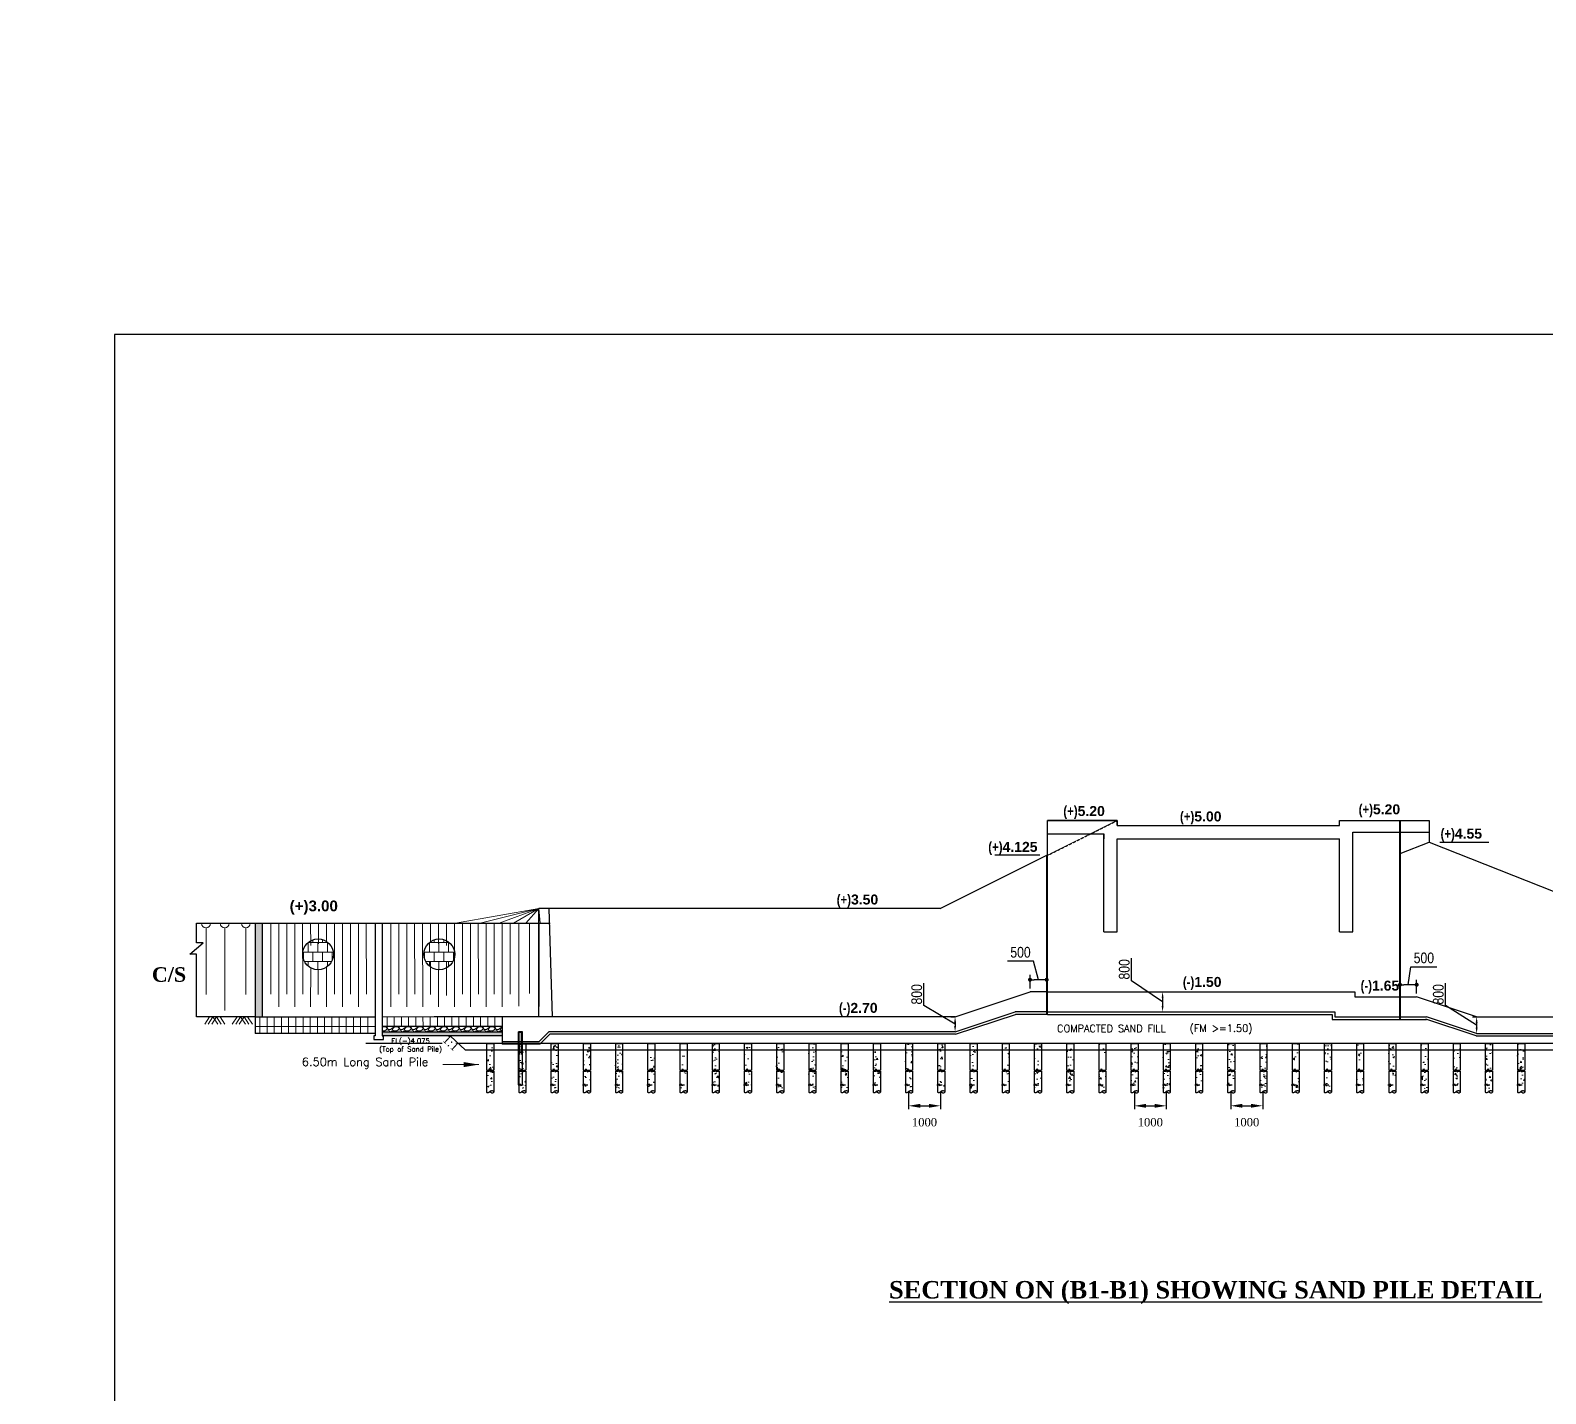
# Model space of a CAD drawing. Extents: x -119161 to 3778985, y -614964 to -30958.
# Drawn here: x 3383434 to 3428916, y -242335 to -201393 of the extents above; entities that cross this region are included whole.
import ezdxf

# ---------------------------------------------------------------- set-up
doc = ezdxf.new("R2010")
doc.units = 0
doc.header["$MEASUREMENT"] = 0
doc.linetypes.add('DASHED', pattern=[0.75, 0.5, -0.25])
doc.linetypes.add('DASHED2', pattern=[9.525, 6.35, -3.175])
doc.layers.get('0').update_dxf_attribs({"linetype": 'CONTINUOUS'})
doc.layers.get('DEFPOINTS').update_dxf_attribs({"linetype": 'CONTINUOUS'})
for name, color, linetype in [('BLOCK', 6, 'CONTINUOUS'), ('LINE', 7, 'CONTINUOUS'), ('P1', 7, 'CONTINUOUS'), ('TEXT', 10, 'CONTINUOUS'), ('TXT', 7, 'CONTINUOUS')]:
    doc.layers.add(name, color=color, linetype=linetype)
for name, color, linetype, lineweight in [('Dim', 7, 'CONTINUOUS', 9), ('Dimension', 8, 'CONTINUOUS', 18), ('HATCH', 252, 'CONTINUOUS', 5), ('line2', 3, 'CONTINUOUS', 30)]:
    doc.layers.add(name, color=color, linetype=linetype, lineweight=lineweight)
doc.styles.add('1-2', font='arial.ttf')
doc.styles.add('ARIAL', font='ARIALN.TTF')
doc.styles.add('BIG', font='ROMANT.SHX')
doc.styles.add('DIM', font='isocp3.shx')
doc.styles.add('dimText', font='ARIALN.TTF')
doc.styles.get("Standard").update_dxf_attribs({"font": 'times.ttf', "height": 250})
doc.styles.add('text', font='ARIALN.TTF', dxfattribs={"height": 1.6})
doc.dimstyles.new('3', dxfattribs={"dimtxt": 225, "dimasz": 350, "dimexe": 100, "dimexo": 25, "dimgap": 9, "dimtad": 0, "dimdec": 0, "dimzin": 0, "dimdsep": 46, "dimtxsty": 'Standard', "dimcen": 0, "dimclrt": 256, "dimadec": 0, "dimazin": 0, "dimtfac": 1, "dimtdec": 0, "dimtofl": 0, "dimtmove": 2, "dimatfit": 3, "dimfxl": 1, "dimtolj": 1, "dimtzin": 0, "dimarcsym": 0})
doc.dimstyles.new('dim_150', dxfattribs={"dimtxt": 300, "dimasz": 300, "dimexe": 300, "dimexo": 100, "dimgap": 100, "dimtad": 1, "dimdec": 0, "dimzin": 0, "dimdsep": 46, "dimtxsty": 'DIM', "dimcen": 150, "dimclrd": 5, "dimclre": 5, "dimclrt": 7, "dimadec": 0, "dimazin": 0, "dimtfac": 1, "dimtdec": 0, "dimtmove": 0, "dimatfit": 3, "dimfxl": 20, "dimtolj": 1, "dimtzin": 0, "dimarcsym": 0})
doc.dimstyles.new('dim_230', dxfattribs={"dimtxt": 460, "dimasz": 460, "dimexe": 230, "dimexo": 100, "dimgap": 100, "dimtad": 1, "dimdec": 0, "dimzin": 0, "dimdsep": 46, "dimtxsty": 'dimText', "dimcen": 0.09, "dimclrd": 256, "dimclre": 256, "dimclrt": 7, "dimadec": 0, "dimazin": 0, "dimtfac": 1, "dimtdec": 0, "dimtofl": 0, "dimtmove": 0, "dimatfit": 3, "dimfxl": 1, "dimtolj": 1, "dimtzin": 0, "dimlwd": -1, "dimlwe": -1, "dimarcsym": 0})

# ---------------------------------------------------------------- blocks, each defined once
blk = doc.blocks.new('*D2022')
at = {"layer": 'DEFPOINTS', "color": 0, "lineweight": -2, "ltscale": 500}
for p in [(3411067, -231018), (3411189, -231468), (3411189, -231468)]:
    blk.add_point(p, dxfattribs=at)
at = {"layer": 'Dim', "color": 5, "lineweight": -2, "ltscale": 500}
for p, q in [((3410254, -230682), (3410254, -230003)), ((3411189, -231243), (3410254, -230682)), ((3411067, -231018), (3411189, -231018)), ((3411189, -231193), (3411189, -231293))]:
    blk.add_line(p, q, dxfattribs=at)
for points in [[(3411160, -231193), (3411218, -231193), (3411189, -231018)], [(3411160, -231293), (3411218, -231293), (3411189, -231468)]]:
    blk.add_solid(points, dxfattribs=at)
at = {"layer": 'Dim', "color": 7, "ltscale": 500, "insert": (3410040, -230342), "char_height": 320, "attachment_point": 5, "rotation": 90, "style": 'ARIAL'}
blk.add_mtext('\\A1;800', dxfattribs=at)
blk = doc.blocks.new('*D2023')
at = {"layer": 'DEFPOINTS', "color": 0, "lineweight": -2, "ltscale": 500}
for p in [(3417296, -230268), (3417418, -230868), (3417418, -230868)]:
    blk.add_point(p, dxfattribs=at)
at = {"layer": 'Dim', "color": 5, "lineweight": -2, "ltscale": 500}
for p, q in [((3416483, -229932), (3416483, -229253)), ((3417418, -230568), (3416483, -229932)), ((3417296, -230268), (3417418, -230268)), ((3417418, -230443), (3417418, -230693))]:
    blk.add_line(p, q, dxfattribs=at)
for points in [[(3417389, -230443), (3417447, -230443), (3417418, -230268)], [(3417389, -230693), (3417447, -230693), (3417418, -230868)]]:
    blk.add_solid(points, dxfattribs=at)
at = {"layer": 'Dim', "color": 7, "ltscale": 500, "insert": (3416269, -229592), "char_height": 320, "attachment_point": 5, "rotation": 90, "style": 'ARIAL'}
blk.add_mtext('\\A1;800', dxfattribs=at)
blk = doc.blocks.new('_Dot')
at = {"color": 0, "linetype": 'ByBlock', "lineweight": -2}
blk.add_line((-0.5, 0), (-1, 0), dxfattribs=at)
at = {"color": 0, "linetype": 'ByBlock', "const_width": 0.5}
blk.add_lwpolyline([(-0.25, 0, 1), (0.25, 0, 1)], format="xyb", close=True, dxfattribs=at)
blk = doc.blocks.new('*D2024')
at = {"layer": 'DEFPOINTS', "color": 0, "lineweight": -2, "ltscale": 500}
for p in [(3413439, -229904), (3413439, -230268), (3413939, -230268)]:
    blk.add_point(p, dxfattribs=at)
at = {"layer": 'Dim', "color": 5, "lineweight": -2, "ltscale": 500}
for p, q in [((3413543, -229345), (3412764, -229345)), ((3413689, -229904), (3413543, -229345)), ((3413439, -230168), (3413439, -229754)), ((3413819, -229904), (3413559, -229904)), ((3413939, -230168), (3413939, -229754))]:
    blk.add_line(p, q, dxfattribs=at)
at = {"layer": 'Dim', "color": 5, "lineweight": -2, "ltscale": 500, "xscale": 120, "yscale": 120, "zscale": 120, "rotation": 180}
blk.add_blockref('_Dot', (3413439, -229904), dxfattribs=at)
at = {"layer": 'Dim', "color": 5, "lineweight": -2, "ltscale": 500, "xscale": 120, "yscale": 120, "zscale": 120}
blk.add_blockref('_Dot', (3413939, -229904), dxfattribs=at)
at = {"layer": 'Dim', "color": 7, "ltscale": 500, "insert": (3413153, -229081), "char_height": 320, "attachment_point": 5, "style": 'ARIAL'}
blk.add_mtext('\\A1;500', dxfattribs=at)
blk = doc.blocks.new('*D2025')
at = {"layer": 'DEFPOINTS', "color": 0, "lineweight": -2, "ltscale": 500}
for p in [(3424543, -230054), (3424543, -230418), (3425043, -230418)]:
    blk.add_point(p, dxfattribs=at)
at = {"layer": 'Dim', "color": 5, "lineweight": -2, "ltscale": 500}
for p, q in [((3424793, -230054), (3424871, -229513)), ((3424871, -229513), (3425650, -229513)), ((3424543, -230318), (3424543, -229904)), ((3424923, -230054), (3424663, -230054)), ((3425043, -230318), (3425043, -229904))]:
    blk.add_line(p, q, dxfattribs=at)
at = {"layer": 'Dim', "color": 5, "lineweight": -2, "ltscale": 500, "xscale": 120, "yscale": 120, "zscale": 120, "rotation": 180}
blk.add_blockref('_Dot', (3424543, -230054), dxfattribs=at)
at = {"layer": 'Dim', "color": 5, "lineweight": -2, "ltscale": 500, "xscale": 120, "yscale": 120, "zscale": 120}
blk.add_blockref('_Dot', (3425043, -230054), dxfattribs=at)
at = {"layer": 'Dim', "color": 7, "ltscale": 500, "insert": (3425260, -229250), "char_height": 320, "attachment_point": 5, "style": 'ARIAL'}
blk.add_mtext('\\A1;500', dxfattribs=at)
blk = doc.blocks.new('*D2026')
at = {"layer": 'DEFPOINTS', "color": 0, "lineweight": -2, "ltscale": 500}
for p in [(3426721, -231018), (3426843, -231518), (3426843, -231518)]:
    blk.add_point(p, dxfattribs=at)
at = {"layer": 'Dim', "color": 5, "lineweight": -2, "ltscale": 500}
for p, q in [((3425908, -230682), (3425908, -230003)), ((3426843, -231268), (3425908, -230682)), ((3426721, -231018), (3426843, -231018)), ((3426843, -231193), (3426843, -231343))]:
    blk.add_line(p, q, dxfattribs=at)
for points in [[(3426814, -231193), (3426872, -231193), (3426843, -231018)], [(3426814, -231343), (3426872, -231343), (3426843, -231518)]]:
    blk.add_solid(points, dxfattribs=at)
at = {"layer": 'Dim', "color": 7, "ltscale": 500, "insert": (3425694, -230342), "char_height": 320, "attachment_point": 5, "rotation": 90, "style": 'ARIAL'}
blk.add_mtext('\\A1;800', dxfattribs=at)
blk = doc.blocks.new('pile-X')
at = {"layer": 'Dim', "ltscale": 50}
h = blk.add_hatch(dxfattribs=at)
h.set_pattern_fill('AR-CONC', color=8, scale=100, style=0)
h.set_pattern_definition([(50, (-3010845.5, 571089.3), (717.26018, -62.75213), [75, -825]), (355, (-3010845.5, 571089.3), (-138.75133, 752.19213), [60, -660]), (100.4514, (-3010785.7, 571084.1), (578.50938, 689.43954), [63.74019, -701.14211]), (46.1842, (-3010845.5, 571289.3), (1067.24105, -165.51901), [112.5, -1237.5]), (96.6356, (-3010756.5, 571275.5), (934.6627, 974.11787), [95.6103, -1051.713]), (351.1842, (-3010845.5, 571289.3), (934.66195, 974.1186), [90, -990]), (21, (-3010745.5, 571239.3), (596.90705, -402.61889), [75, -825]), (326, (-3010745.5, 571239.3), (243.31533, 725.15005), [60, -660]), (71.4514, (-3010695.7, 571205.75), (840.22263, 322.5305), [63.74019, -701.14211]), (37.5, (-3010845.48, 571089.3), (12.159855, 332.893854), [0, -652, 0, -670, 0, -662.5]), (7.5, (-3010845.48, 571089.3), (263.069537, 394.41171), [0, -382, 0, -637, 0, -252.5]), (327.5, (-3011068.48, 571089.3), (533.822436, -22.554872), [0, -250, 0, -780, 0, -1035]), (317.5, (-3011168.48, 571089.3), (583.18617, 100.10498), [0, -325, 0, -518, 0, -735])])
h.paths.add_polyline_path([(-150, -1863), (-44, -1863), (-44, -1814), (22, -1903), (22, -1862), (150, -1862), (150, 0), (-150, 0)])
at = {"layer": 'P1', "ltscale": 50}
for points in [[(-150, 0), (-150, -1112)], [(-150, 0), (150, 0)], [(150, 0), (150, -1112)], [(-150, -1112), (-44, -1112), (-44, -1064), (22, -1152), (22, -1112), (150, -1112)], [(-150, -1161), (-29, -1161), (-29, -1113), (38, -1201), (38, -1161), (150, -1161)], [(-150, -1161), (-150, -2029)], [(150, -1161), (150, -2011)]]:
    blk.add_lwpolyline(points, dxfattribs=at)
blk.add_spline([(-150, -2029), (-115, -2047), (-72, -2042), (-23, -2010), (15, -1981), (67, -1965), (106, -1968), (132, -1982), (144, -1997), (150, -2011), (150, -2024), (123, -2061), (73, -2067), (38, -2051), (10, -2031), (-18, -2023), (-51, -2031)], degree=3, dxfattribs=at)
blk = doc.blocks.new('*D2018')
at = {"layer": 'DEFPOINTS', "color": 0, "linetype": 'ByBlock', "lineweight": -2}
for p in [(3416570, -233276, 0), (3417529, -233275, 0), (3417529, -233690)]:
    blk.add_point(p, dxfattribs=at)
at = {"layer": 'LINE', "color": 0, "linetype": 'ByBlock', "lineweight": -2}
for p, q in [((3416570, -233301), (3416570, -233790)), ((3417529, -233300), (3417529, -233790)), ((3416920, -233690), (3417179, -233690))]:
    blk.add_line(p, q, dxfattribs=at)
for points in [[(3416920, -233632), (3416920, -233749), (3416570, -233690)], [(3417179, -233632), (3417179, -233749), (3417529, -233690)]]:
    blk.add_solid(points, dxfattribs=at)
at = {"layer": 'LINE', "linetype": 'ByBlock', "lineweight": -2, "insert": (3417049, -234185), "char_height": 250, "attachment_point": 5}
blk.add_mtext('\\A1;1000', dxfattribs=at)
blk = doc.blocks.new('*D2019')
at = {"layer": 'DEFPOINTS', "color": 0, "linetype": 'ByBlock', "lineweight": -2}
for p in [(3419463, -233275, 0), (3420422, -233274, 0), (3420422, -233689)]:
    blk.add_point(p, dxfattribs=at)
at = {"layer": 'LINE', "color": 0, "linetype": 'ByBlock', "lineweight": -2}
for p, q in [((3419463, -233300), (3419463, -233789)), ((3420422, -233299), (3420422, -233789)), ((3419813, -233689), (3420072, -233689))]:
    blk.add_line(p, q, dxfattribs=at)
for points in [[(3419813, -233631), (3419813, -233748), (3419463, -233689)], [(3420072, -233631), (3420072, -233748), (3420422, -233689)]]:
    blk.add_solid(points, dxfattribs=at)
at = {"layer": 'LINE', "linetype": 'ByBlock', "lineweight": -2, "insert": (3419942, -234184), "char_height": 250, "attachment_point": 5}
blk.add_mtext('\\A1;1000', dxfattribs=at)
blk = doc.blocks.new('*D2020')
at = {"layer": 'DEFPOINTS', "color": 0, "linetype": 'ByBlock', "lineweight": -2}
for p in [(3409793, -233275, 0), (3410752, -233274, 0), (3410752, -233689)]:
    blk.add_point(p, dxfattribs=at)
at = {"layer": 'LINE', "color": 0, "linetype": 'ByBlock', "lineweight": -2}
for p, q in [((3409793, -233300), (3409793, -233789)), ((3410752, -233299), (3410752, -233789)), ((3410143, -233689), (3410402, -233689))]:
    blk.add_line(p, q, dxfattribs=at)
for points in [[(3410143, -233631), (3410143, -233748), (3409793, -233689)], [(3410402, -233631), (3410402, -233748), (3410752, -233689)]]:
    blk.add_solid(points, dxfattribs=at)
at = {"layer": 'LINE', "linetype": 'ByBlock', "lineweight": -2, "insert": (3410272, -234184), "char_height": 250, "attachment_point": 5}
blk.add_mtext('\\A1;1000', dxfattribs=at)
blk = doc.blocks.new('*D2064')
at = {"layer": 'DEFPOINTS', "color": 0, "lineweight": -2}
for p in [(2462635, -31122), (2462635, -33338), (2521930, -33338)]:
    blk.add_point(p, dxfattribs=at)
at = {"layer": 'DEFPOINTS', "color": 0, "linetype": 'ByBlock', "lineweight": -2}
for p in [(3484626, -240111), (3485507, -240111), (3485507, -240315)]:
    blk.add_point(p, dxfattribs=at)
at = {"layer": 'LINE', "color": 0, "lineweight": -2}
for p, q in [((2462635, -33313), (2462635, -31022)), ((2463185, -31122), (2491842, -31122)), ((2521380, -31122), (2492723, -31122)), ((2521930, -33313), (2521930, -31022))]:
    blk.add_line(p, q, dxfattribs=at)
at = {"layer": 'LINE', "color": 0, "linetype": 'ByBlock', "lineweight": -2}
for p, q in [((3484626, -240136), (3484626, -240415)), ((3485507, -240136), (3485507, -240415)), ((3484976, -240315), (3485157, -240315))]:
    blk.add_line(p, q, dxfattribs=at)
at = {"layer": 'LINE', "color": 0, "lineweight": -2}
for points in [[(2463185, -31031), (2463185, -31214), (2462635, -31122)], [(2521380, -31031), (2521380, -31214), (2521930, -31122)]]:
    blk.add_solid(points, dxfattribs=at)
at = {"layer": 'LINE', "color": 0, "linetype": 'ByBlock', "lineweight": -2}
for points in [[(3484976, -240257), (3484976, -240373), (3484626, -240315)], [(3485157, -240257), (3485157, -240373), (3485507, -240315)]]:
    blk.add_solid(points, dxfattribs=at)
at = {"layer": 'LINE', "insert": (2492283, -31122), "char_height": 250, "attachment_point": 5}
blk.add_mtext('\\A1;59295', dxfattribs=at)
at = {"layer": 'LINE', "linetype": 'ByBlock', "lineweight": -2, "insert": (3485066, -240810), "char_height": 250, "attachment_point": 5}
blk.add_mtext('\\A1;1000', dxfattribs=at)

msp = doc.modelspace()

# ---------------------------------------------------------------- hatches: boundary and pattern name
at = {"layer": 'Dim'}
h = msp.add_hatch(color=16, dxfattribs=at)
h.dxf.hatch_style = 1
h.paths.add_polyline_path([(3390395.8, -228210.1), (3390179.7, -228210.1), (3390179.7, -231017.7), (3390397.3, -231017.9)])
h = msp.add_hatch(dxfattribs=at)
h.set_pattern_fill('AR-B88', color=8, scale=36)
h.set_pattern_definition([(0, (3280172.77, -245489.45), (0, 288), []), (90, (3280172.77, -245489.45), (-144, 288), [288, -288])])
h.paths.add_polyline_path([(3392531.8, -229140.4, 1), (3391608.6, -229140.4, 1)])
h = msp.add_hatch(dxfattribs=at)
h.set_pattern_fill('AR-B88', color=8, scale=36)
h.set_pattern_definition([(0, (3283811.77, -245489.45), (0, 288), []), (90, (3283811.77, -245489.45), (-144, 288), [288, -288])])
h.paths.add_polyline_path([(3396170.8, -229140.4, 1), (3395247.6, -229140.4, 1)])
at = {"layer": 'Dim', "ltscale": 500}
h = msp.add_hatch(dxfattribs=at)
h.set_pattern_fill('GRAVEL', color=8, scale=360)
h.set_pattern_definition([(228.012788, (3340041.619, -268561.387), (-2880, -3240), [48.433, -4794.8717]), (184.96974, (3340009.219, -268597.387), (4320, 360), [83.1125, -8228.1329]), (132.510447, (3339926.419, -268604.587), (3600, -3960), [58.6037, -5801.7717]), (267.27369, (3339786.019, -268694.587), (360, 7200), [75.6857, -7492.8809]), (292.833654, (3339782.419, -268770.187), (-1800, 4320), [74.2158, -7347.3743]), (357.27369, (3339811.219, -268838.587), (-7200, 360), [75.6857, -7492.8809]), (37.69424, (3339886.819, -268842.187), (-4680, -3600), [100.0904, -9908.9455]), (72.255328, (3339966.019, -268780.987), (2520, 7920), [94.4957, -9355.0757]), (121.429566, (3339994.819, -268690.987), (-2880, 4680), [75.942, -7518.2663]), (175.23636, (3339955.22, -268626.187), (3960, -360), [86.6995, -4248.2745]), (222.397438, (3339868.819, -268618.987), (-4320, -3960), [112.1213, -11100.015]), (138.814075, (3340142.42, -268698.187), (-2520, 2160), [38.2684, -3788.5841]), (171.469234, (3340113.619, -268672.987), (4680, -720), [72.8053, -7207.7441]), (225, (3340041.62, -268662.19), (-4e-14, -360), [50.9116, -458.2053]), (203.19859, (3340016.42, -268618.987), (1800, 720), [27.4169, -2714.2614]), (291.80141, (3339991.22, -268629.79), (-360, 1080), [38.773, -1899.8863]), (30.96376, (3340005.62, -268665.787), (1080, 720), [62.9744, -2036.1682]), (161.56505, (3340059.62, -268633.39), (720, -360), [45.5368, -1092.8832]), (16.38954, (3339782.419, -268629.787), (3600, 1080), [63.792, -6315.4243]), (70.346176, (3339843.619, -268611.787), (-1440, -3960), [53.518, -5298.2668]), (293.19859, (3340059.62, -268561.387), (-720, 1800), [54.8334, -2686.845]), (343.61046, (3340081.219, -268611.787), (-3600, 1080), [63.792, -6315.4243]), (339.443955, (3339782.42, -268852.987), (-1800, 720), [61.5168, -3014.3245]), (294.77514, (3339840.019, -268874.587), (-1800, 3960), [51.544, -5102.8715]), (66.80141, (3340063.22, -268921.387), (720, 1800), [54.8334, -2686.845]), (17.354025, (3340084.819, -268870.987), (-4680, -1440), [60.3472, -5974.3525]), (69.443955, (3339886.82, -268921.387), (-720, -1800), [30.7584, -3045.083]), (101.30993, (3340041.62, -268921.39), (-360, 1440), [18.3564, -1817.2906]), (165.96376, (3340038.02, -268903.39), (1080, -360), [74.2158, -1410.1022]), (186.009006, (3339966.019, -268885.387), (3600, 360), [68.778, -6809.0123]), (303.69007, (3340005.62, -268698.19), (-360, 720), [51.92, -1246.0785]), (353.157227, (3340034.419, -268741.387), (6120, -720), [90.6458, -8973.9225]), (60.945396, (3340124.42, -268752.187), (-1440, -2520), [37.0642, -3669.3627]), (90, (3340142.42, -268719.8), (-360, 360), [21.6, -338.4]), (120.256437, (3339958.819, -268874.587), (1440, -2520), [50.0126, -4951.2672]), (48.012788, (3339933.619, -268831.387), (2880, 3240), [96.866, -4746.4387]), (0, (3339998.42, -268759.4), (360, 360), [93.6, -266.4]), (325.304846, (3340092.019, -268759.387), (3600, -2520), [56.921, -5635.1787]), (254.0546, (3340138.82, -268791.787), (-360, -1440), [52.4167, -2568.4228]), (207.645975, (3340124.419, -268842.187), (-6840, -3600), [85.3434, -8449.0107]), (175.426079, (3340048.819, -268881.787), (-4680, 360), [90.2876, -8938.4664])])
h.paths.add_polyline_path([(3397597.9, -231474.9), (3397597.9, -231306.1), (3395904.5, -231306.1), (3395688.5, -231306.1), (3393996, -231306.1), (3393996, -231474.9)])
h = msp.add_hatch(dxfattribs=at)
h.set_pattern_fill('AR-SAND', color=8, scale=43.2)
h.set_pattern_definition([(37.5, (3339782.42, -268921.39), (-2.72131, 83.23879), [0, -65.664, 0, -73.44, 0, -70.2]), (7.5, (3339782.42, -268921.39), (76.45435, 121.91671), [0, -35.424, 0, -59.184, 0, -22.68]), (327.5, (3339729.28, -268921.39), (134.53093, 0.24447), [0, -21.6, 0, -77.76, 0, -101.52]), (317.5, (3339729.28, -268921.39), (129.86467, 37.91558), [0, -10.8, 0, -50.976, 0, -58.32])])
h.paths.add_polyline_path([(3397597.9, -231587.4), (3397597.9, -231474.9), (3393996, -231474.9), (3393997.7, -231586.2)])
at = {"layer": 'HATCH', "ltscale": 10}
h = msp.add_hatch(dxfattribs=at)
h.set_pattern_fill('ANSI31', color=256, scale=375, angle=45, style=0)
h.set_pattern_definition([(90, (3381485.675, -222444.913), (-46.875, 7e-15), [])])
h.paths.add_polyline_path([(3398087.8, -232144.4), (3398132.1, -232144.4), (3398132.1, -232130.9), (3398160.1, -232156.9), (3398160.1, -232144.4), (3398207.8, -232144.4), (3398207.8, -231493.6), (3398087.8, -231493.6)])

# ---------------------------------------------------------------- linework, layer by layer
at = {"layer": 'BLOCK', "color": 7}
for centre in [(3392070.2, -229140.4, 0), (3395709.2, -229140.4, 0)]:
    msp.add_circle(centre, 461.6, dxfattribs=at)
at = {"layer": 'Dim', "color": 8, "ltscale": 500}
msp.add_line((3398697.8, -227768.2, 0), (3398738.5, -228210.1, 0), dxfattribs=at)
at = {"layer": 'Dim', "color": 8, "ltscale": 500, "elevation": 0}
for points in [[(3398697.8, -227768.2), (3396198.2, -228210.1)], [(3398697.8, -227768.2), (3396894.7, -228215.6)], [(3398697.8, -227768.2), (3397503.6, -228210.1)], [(3398697.8, -227768.2), (3397937.3, -228210.1)], [(3398697.8, -227768.2), (3398304.8, -228210.2)], [(3390652.5, -228210.1), (3390654.5, -230339.7)], [(3390891.3, -228210.1), (3390893.3, -230714.5)], [(3391130.1, -228210.1), (3391132.1, -230339.7)], [(3391368.9, -228210.1), (3391370.8, -230714.5)], [(3391607.7, -228210.1), (3391609.7, -230339.7)], [(3391846.5, -228210.1), (3391848.5, -228879.6)], [(3392085.3, -228210.1), (3392087.3, -228823.2)], [(3392324.1, -228210.1), (3392326.1, -228756.2)], [(3392562.9, -228210.1), (3392564.8, -230339.7)], [(3392801.6, -228210.1), (3392803.6, -230714.5)], [(3393040.4, -228210.1), (3393042.4, -230339.7)], [(3393279.2, -228210.1), (3393281.2, -230714.5)], [(3393518, -228210.1), (3393520, -230339.7)], [(3394253.2, -228210.1), (3394255.2, -230714.5)], [(3394492, -228210.1), (3394494, -230339.7)], [(3394730.8, -228210.1), (3394732.7, -230714.5)], [(3394969.6, -228210.1), (3394971.6, -230339.7)], [(3395208.6, -228210.1), (3395210.5, -230714.5)], [(3395447.4, -228210.1), (3395449.4, -228758.9)], [(3395686.2, -228210.1), (3395688.2, -228823.3)], [(3395925, -228210.1), (3395927, -228877.4)], [(3396163.8, -228210.1), (3396165.7, -230714.5)], [(3396402.5, -228210.1), (3396404.5, -230339.7)], [(3396641.3, -228210.1), (3396643.3, -230714.5)], [(3396879.9, -228210.1), (3396881.9, -230339.7)], [(3397118.7, -228210.1), (3397120.6, -230714.5)], [(3397357.5, -228210.1), (3397359.5, -230339.7)], [(3397596.3, -228210.1), (3397598.2, -230714.5)], [(3397835.1, -228210.1), (3397837.1, -230339.7)], [(3398097.8, -228210.1), (3398099.8, -230697.2)], [(3398415.4, -228210.1), (3398417.4, -230314.2)], [(3398704.1, -228210.1), (3398706, -230705.5)], [(3391848.5, -229545.2), (3391848.4, -230714.5)], [(3392070.8, -229602), (3392070.8, -230347.6)], [(3392326.1, -229524.6), (3392326, -230714.5)], [(3395444.6, -230346.5), (3395444.6, -229380.6)], [(3395688.2, -229601.5), (3395688.1, -230714.5)], [(3395922.1, -230377.8), (3395922.1, -229380.6)]]:
    msp.add_lwpolyline(points, dxfattribs=at)
at = {"layer": 'Dim', "ltscale": 500, "elevation": 0}
for points in [[(3390179.7, -231306.1), (3390323.7, -231306.1), (3390323.7, -231017.7), (3390179.7, -231017.7)], [(3390539.7, -231306.1), (3390323.7, -231306.1), (3390323.7, -231017.7), (3390539.7, -231018.1)], [(3390539.7, -231306.1), (3390755.7, -231306.1), (3390755.7, -231018.1), (3390539.7, -231018.1)], [(3390971.7, -231306.1), (3390755.7, -231306.1), (3390755.7, -231018.1), (3390971.7, -231018.1)], [(3390971.7, -231306.1), (3391187.7, -231306.1), (3391187.7, -231018.1), (3390971.7, -231018.1)], [(3391187.7, -231306.1), (3391403.7, -231306.1), (3391403.7, -231018.1), (3391187.7, -231018.1)], [(3391619.7, -231306.1), (3391403.7, -231306.1), (3391403.7, -231018.1), (3391619.7, -231018.1)], [(3391619.7, -231306.1), (3391835.7, -231306.1), (3391835.7, -231018.1), (3391619.7, -231018.1)], [(3392051.7, -231306.1), (3391835.7, -231306.1), (3391835.7, -231018.1), (3392051.7, -231018.1)], [(3392051.7, -231306.1), (3392267.7, -231306.1), (3392267.7, -231018.1), (3392051.7, -231018.1)], [(3392483.7, -231306.1), (3392267.7, -231306.1), (3392267.7, -231018.1), (3392483.7, -231018.1)], [(3392483.7, -231306.1), (3392699.7, -231306.1), (3392699.7, -231018.1), (3392483.7, -231018.1)], [(3392915.7, -231306.1), (3392699.7, -231306.1), (3392699.7, -231018.1), (3392915.7, -231018.1)], [(3393131.7, -231306.1), (3392915.7, -231306.1), (3392915.7, -231018.1), (3393131.7, -231018.1)], [(3393347.8, -231306.1), (3393131.8, -231306.1), (3393131.7, -231018.1), (3393347.7, -231018.1)], [(3393563.8, -231306.1), (3393347.8, -231306.1), (3393347.7, -231018.1), (3393563.7, -231018.1)], [(3393779.7, -231306.1), (3393563.8, -231306.1), (3393563.7, -231018.1), (3393779.7, -231018.1)], [(3393995.8, -231306.1), (3394139.8, -231306.1), (3394139.7, -231018.1), (3393995.7, -231018.1)], [(3394355.8, -231306.1), (3394139.8, -231306.1), (3394139.7, -231018.1), (3394355.7, -231018.1)], [(3394355.8, -231306.1), (3394571.8, -231306.1), (3394571.7, -231018.1), (3394355.7, -231018.1)], [(3394787.8, -231306.1), (3394571.8, -231306.1), (3394571.7, -231018.1), (3394787.7, -231018.1)], [(3394787.8, -231306.1), (3395003.8, -231306.1), (3395003.7, -231018.1), (3394787.7, -231018.1)], [(3395220, -231306.1), (3395003.8, -231306.1), (3395003.7, -231018.1), (3395219.9, -231018.1)], [(3395220, -231306.1), (3395436, -231306.1), (3395435.9, -231018.1), (3395219.9, -231018.1)], [(3395652, -231306.1), (3395436, -231306.1), (3395435.9, -231018.1), (3395651.9, -231018.1)], [(3395652, -231306.1), (3395868, -231306.1), (3395867.9, -231018.1), (3395651.9, -231018.1)], [(3396084, -231306.1), (3395868, -231306.1), (3395867.9, -231018.1), (3396083.9, -231018.1)], [(3396300, -231306.1), (3396084, -231306.1), (3396083.9, -231018.1), (3396299.9, -231018.1)], [(3396300, -231306.1), (3396516, -231306.1), (3396515.9, -231018.1), (3396299.9, -231018.1)], [(3396732, -231306.1), (3396516, -231306.1), (3396515.9, -231018.1), (3396731.9, -231018.1)], [(3396732, -231306.1), (3396947.8, -231306.1), (3396947.7, -231018.1), (3396731.9, -231018.1)], [(3396947.8, -231306.1), (3397163.8, -231306.1), (3397163.7, -231018.1), (3396947.7, -231018.1)], [(3397162.9, -231306.1), (3397378.9, -231306.1), (3397378.9, -231018.1), (3397162.9, -231018.1)], [(3397378.9, -231306.1), (3397597.9, -231306.1), (3397597.8, -231018.1), (3397378.9, -231018.1)], [(3390179.7, -231306.1), (3390323.7, -231306.1), (3390323.7, -231522.1), (3390179.7, -231522.1)], [(3390539.7, -231306.1), (3390323.7, -231306.1), (3390323.7, -231522.1), (3390539.7, -231522.1)], [(3390539.7, -231306.1), (3390755.7, -231306.1), (3390755.7, -231522.1), (3390539.7, -231522.1)], [(3390971.7, -231306.1), (3390755.7, -231306.1), (3390755.7, -231522.1), (3390971.7, -231522.1)], [(3390971.7, -231306.1), (3391187.7, -231306.1), (3391187.7, -231522.1), (3390971.7, -231522.1)], [(3391187.7, -231306.1), (3391403.7, -231306.1), (3391403.7, -231522.1), (3391187.7, -231522.1)], [(3391619.7, -231306.1), (3391403.7, -231306.1), (3391403.7, -231522.1), (3391619.7, -231522.1)], [(3391619.7, -231306.1), (3391835.7, -231306.1), (3391835.7, -231522.1), (3391619.7, -231522.1)], [(3392051.7, -231306.1), (3391835.7, -231306.1), (3391835.7, -231522.1), (3392051.7, -231522.1)], [(3392051.7, -231306.1), (3392267.7, -231306.1), (3392267.7, -231522.1), (3392051.7, -231522.1)], [(3392483.7, -231306.1), (3392267.7, -231306.1), (3392267.7, -231522.1), (3392483.7, -231522.1)], [(3392483.7, -231306.1), (3392699.7, -231306.1), (3392699.7, -231522.1), (3392483.7, -231522.1)], [(3392915.7, -231306.1), (3392699.7, -231306.1), (3392699.7, -231522.1), (3392915.7, -231522.1)], [(3393131.7, -231306.1), (3392915.7, -231306.1), (3392915.7, -231522.1), (3393131.8, -231522.1)], [(3393347.8, -231306.1), (3393131.8, -231306.1), (3393131.8, -231522.1), (3393347.8, -231522.1)], [(3393563.8, -231306.1), (3393347.8, -231306.1), (3393347.8, -231522.1), (3393563.8, -231522.1)], [(3393779.7, -231306.1), (3393563.8, -231306.1), (3393563.8, -231522.1), (3393779.7, -231522.1)]]:
    msp.add_lwpolyline(points, close=True, dxfattribs=at)
for points in [[(3396948.6, -231306.1), (3396947.8, -231306.1), (3396947.7, -231018.1), (3396948.6, -231018.1)], [(3397163.8, -231306.1), (3397162.9, -231306.1), (3397162.9, -231018.1), (3397163.7, -231018.1)]]:
    msp.add_lwpolyline(points, dxfattribs=at)
at = {"layer": 'Dimension', "color": 5, "lineweight": 13, "ltscale": 2}
for p, q in [((3388707.2, -228342.1, 0), (3388709.1, -230349.8, 0)), ((3389268.9, -228342.1, 0), (3389270.8, -230832.3, 0)), ((3389903.7, -228342.1, 0), (3389905.7, -230349.8, 0))]:
    msp.add_line(p, q, dxfattribs=at)
for centre in [(3388707.2, -228210.1, 0), (3389268.9, -228210.1, 0), (3389903.7, -228210.1, 0)]:
    msp.add_arc(centre, 132, 180, 0, dxfattribs=at)
at = {"layer": 'HATCH', "color": 3, "lineweight": 15, "elevation": 0}
for points in [[(3388811.2, -231018.1), (3388667.4, -231233.9)], [(3388917.1, -231018.1), (3388773.3, -231233.9)], [(3389023, -231018.1), (3388879.2, -231233.9)], [(3388917.1, -231018.1), (3389060.9, -231233.9)], [(3389023, -231018.1), (3389166.8, -231233.9)], [(3389128.8, -231018.1), (3389272.7, -231233.9)], [(3389638.3, -231018.1), (3389494.6, -231233.9)], [(3389744.2, -231018.1), (3389600.5, -231233.9)], [(3389850.1, -231018.1), (3389706.4, -231233.9)], [(3389744.2, -231018.1), (3389888.1, -231233.9)], [(3389850.1, -231018.1), (3389994, -231233.9)], [(3389956, -231018.1), (3390099.9, -231233.9)]]:
    msp.add_lwpolyline(points, dxfattribs=at)
at = {"layer": 'LINE'}
for p, q in [((3416058.8, -225118.2, 0), (3413958.8, -225118.2, 0)), ((3413958.8, -230943.2, 0), (3413958.8, -225118.2, 0)), ((3416058.8, -225268.2, 0), (3416058.8, -225118.2, 0)), ((3422723.1, -225118.2, 0), (3424523.1, -225118.2, 0)), ((3422723.1, -225268.2, 0), (3422723.1, -225118.2, 0)), ((3424523.1, -225118.2, 0), (3424523.1, -231093.2, 0)), ((3424523.1, -225118.2, 0), (3425423.1, -225118.2, 0)), ((3424543.1, -225118.2, 0), (3424543.1, -231093.2, 0)), ((3425423.1, -225118.2, 0), (3425423.1, -225768.2, 0)), ((3415658.8, -228468.2, 0), (3415658.8, -225518.2, 0)), ((3423123.1, -228468.2, 0), (3423123.1, -225468.2, 0)), ((3424523.1, -225468.2, 0), (3425423.1, -225468.2, 0)), ((3416058.8, -228468.2, 0), (3416058.8, -225668.2, 0)), ((3422723.1, -228468.2, 0), (3422723.1, -225668.2, 0)), ((3424543.1, -226118.2, 0), (3425423.1, -225768.2, 0)), ((3425423.1, -225768.2, 0), (3429193.1, -227268.2, 0)), ((3425733.8, -225768.2, 0), (3427207.3, -225768.2, 0)), ((3410738.8, -227768.2, 0), (3413938.8, -226168.2, 0)), ((3413735.2, -226168.2, 0), (3412381.9, -226168.2, 0)), ((3413938.8, -230943.2, 0), (3413938.8, -226168.2, 0)), ((3410738.8, -227768.2, 0), (3398697.8, -227768.2, 0)), ((3398697.8, -231018.2, 0), (3398697.8, -227768.2, 0)), ((3398997.8, -227768.2, 0), (3399097.8, -231018.2, 0)), ((3415658.8, -228468.2, 0), (3416058.8, -228468.2, 0)), ((3422723.1, -228468.2, 0), (3423123.1, -228468.2, 0)), ((3411188.8, -231018.2, 0), (3413438.8, -230268.2, 0)), ((3413938.8, -230268.2, 0), (3413438.8, -230268.2, 0)), ((3424543.1, -230418.2, 0), (3425043.1, -230418.2, 0)), ((3426843.1, -231018.2, 0), (3425043.1, -230418.2, 0)), ((3397597.8, -231018.2, 0), (3396917.8, -231018.2, 0)), ((3411188.8, -231018.2, 0), (3397597.8, -231018.2, 0)), ((3397597.8, -231018.2, 0), (3397597.8, -231843.2, 0)), ((3411188.8, -231468.2, 0), (3412988.8, -230868.2, 0)), ((3411201, -231543.2, 0), (3413001, -230943.2, 0)), ((3413958.8, -230868.2, 0), (3412988.8, -230868.2, 0)), ((3413958.8, -230943.2, 0), (3413001, -230943.2, 0)), ((3424523.1, -231018.2, 0), (3425343.1, -231018.2, 0)), ((3426843.1, -231518.2, 0), (3425343.1, -231018.2, 0)), ((3426843.1, -231018.2, 0), (3444449.9, -231018.2, 0)), ((3398087.8, -233058.6, 0), (3398087.8, -231468.2, 0)), ((3398207.8, -231468.2, 0), (3398087.8, -231468.2, 0)), ((3398207.8, -231493.2, 0), (3398087.8, -231493.2, 0)), ((3398207.8, -233058.6, 0), (3398207.8, -231468.2, 0)), ((3398997.8, -231468.2, 0), (3398697.8, -231768.2, 0)), ((3411188.8, -231468.2, 0), (3398997.8, -231468.2, 0)), ((3424523.1, -231093.2, 0), (3425343.1, -231093.2, 0)), ((3426830.9, -231593.2, 0), (3425319.3, -231089.3, 0)), ((3395798.6, -231818.2, 0), (3393506.8, -231818.2, 0)), ((3398697.8, -231768.2, 0), (3397597.8, -231768.2, 0)), ((3398728.9, -231843.2, 0), (3397597.8, -231843.2, 0)), ((3398087.8, -232104.1, 0), (3398087.8, -231618.2, 0)), ((3398087.8, -232054.1, 0), (3398087.8, -231618.2, 0)), ((3399028.9, -231543.2, 0), (3398728.9, -231843.2, 0)), ((3411201, -231543.2, 0), (3399028.9, -231543.2, 0)), ((3426830.9, -231593.2, 0), (3443018.8, -231593.2, 0)), ((3426843.1, -231518.2, 0), (3443049.9, -231518.2, 0)), ((3445711.2, -232020.6, 0), (3396499.2, -232020.6, 0))]:
    msp.add_line(p, q, dxfattribs=at)
at = {"layer": 'LINE', "linetype": 'DASHED'}
msp.add_line((3413958.8, -226168.2, 0), (3416058.8, -225118.2, 0), dxfattribs=at)
at = {"layer": 'LINE', "ltscale": 500}
for p, q in [((3390179.7, -228210.1, 0), (3390179.7, -231522, 0)), ((3390395.8, -228210.1, 0), (3390397.7, -231018.1, 0)), ((3393779.7, -228210.1, 0), (3393779.7, -231586.2, 0)), ((3393995.7, -228210.1, 0), (3393995.7, -231586.2, 0)), ((3390179.7, -231018.1, 0), (3393779.7, -231018.1, 0)), ((3397597.8, -231018.1, 0), (3395551, -231018.1, 0)), ((3397597.9, -231306.1, 0), (3393995.8, -231306.1, 0)), ((3397597.9, -231474.9, 0), (3393995.8, -231474.9, 0)), ((3393779.7, -231522.1, 0), (3390179.7, -231522.1, 0)), ((3393995.7, -231586.2, 0), (3394031.8, -231586.2, 0)), ((3397597.9, -231586.2, 0), (3393995.8, -231586.2, 0))]:
    msp.add_line(p, q, dxfattribs=at)
at = {"layer": 'LINE', "linetype": 'DASHED2', "ltscale": 0.1}
msp.add_line((3445823.8, -231815.8, 0), (3396267.8, -231818.2, 0), dxfattribs=at)
at = {"layer": 'LINE', "color": 0, "linetype": 'ByBlock', "lineweight": -2, "elevation": 0}
msp.add_lwpolyline([(3385959.7, -281950.4), (3462231.7, -281950.4), (3462231.7, -210526), (3385959.7, -210526)], close=True, dxfattribs=at)
at = {"layer": 'LINE', "elevation": 0}
for points in [[(3413958.8, -225118.2), (3416058.8, -225118.2), (3416058.8, -225268.2), (3422723.1, -225268.2), (3422723.1, -225118.2), (3424523.1, -225118.2)], [(3413958.8, -225518.2), (3415658.8, -225518.2), (3415658.8, -225668.2)], [(3423123.1, -225668.2), (3423123.1, -225468.2), (3424523.1, -225468.2)], [(3416058.8, -225668.2), (3422723.1, -225668.2)], [(3413958.8, -230268.2), (3423183.1, -230268.2), (3423183.1, -230418.2), (3424523.1, -230418.2)], [(3413958.8, -230868.2), (3422583.1, -230868.2), (3422583.1, -231018.2), (3424523.1, -231018.2)], [(3413958.8, -230943.2), (3422508.1, -230943.2), (3422508.1, -231093.2), (3424523.1, -231093.2)], [(3398073.5, -233058.6), (3398136.5, -233058.6), (3398136.5, -233030), (3398164.5, -233085.4), (3398164.5, -233058.6), (3398230.9, -233058.6)], [(3399040.5, -233058.6), (3399103.5, -233058.6), (3399103.5, -233030), (3399131.5, -233085.4), (3399131.5, -233058.6), (3399197.9, -233058.6)], [(3400007.5, -233058.6), (3400070.5, -233058.6), (3400070.5, -233030), (3400098.5, -233085.4), (3400098.5, -233058.6), (3400164.9, -233058.6)], [(3400974.5, -233058.6), (3401037.5, -233058.6), (3401037.5, -233030), (3401065.5, -233085.4), (3401065.5, -233058.6), (3401131.9, -233058.6)], [(3401941.5, -233058.6), (3402004.5, -233058.6), (3402004.5, -233030), (3402032.5, -233085.4), (3402032.5, -233058.6), (3402098.9, -233058.6)], [(3402908.5, -233058.6), (3402971.5, -233058.6), (3402971.5, -233030), (3402999.5, -233085.4), (3402999.5, -233058.6), (3403065.9, -233058.6)], [(3403875.5, -233058.6), (3403938.5, -233058.6), (3403938.5, -233030), (3403966.5, -233085.4), (3403966.5, -233058.6), (3404032.9, -233058.6)], [(3404842.5, -233058.6), (3404905.5, -233058.6), (3404905.5, -233030), (3404933.5, -233085.4), (3404933.5, -233058.6), (3404999.9, -233058.6)], [(3405809.5, -233058.6), (3405872.5, -233058.6), (3405872.5, -233030), (3405900.5, -233085.4), (3405900.5, -233058.6), (3405966.9, -233058.6)], [(3406776.5, -233058.6), (3406839.5, -233058.6), (3406839.5, -233030), (3406867.5, -233085.4), (3406867.5, -233058.6), (3406933.9, -233058.6)], [(3407743.5, -233058.6), (3407806.5, -233058.6), (3407806.5, -233030), (3407834.5, -233085.4), (3407834.5, -233058.6), (3407900.9, -233058.6)], [(3408710.5, -233058.6), (3408773.5, -233058.6), (3408773.5, -233030), (3408801.5, -233085.4), (3408801.5, -233058.6), (3408867.9, -233058.6)], [(3409677.5, -233058.6), (3409740.5, -233058.6), (3409740.5, -233030), (3409768.5, -233085.4), (3409768.5, -233058.6), (3409834.9, -233058.6)], [(3410644.5, -233058.6), (3410707.5, -233058.6), (3410707.5, -233030), (3410735.5, -233085.4), (3410735.5, -233058.6), (3410801.9, -233058.6)], [(3411611.5, -233058.6), (3411674.5, -233058.6), (3411674.5, -233030), (3411702.5, -233085.4), (3411702.5, -233058.6), (3411768.9, -233058.6)], [(3412578.5, -233058.6), (3412641.5, -233058.6), (3412641.5, -233030), (3412669.5, -233085.4), (3412669.5, -233058.6), (3412735.9, -233058.6)], [(3413545.5, -233058.6), (3413608.5, -233058.6), (3413608.5, -233030), (3413636.5, -233085.4), (3413636.5, -233058.6), (3413702.9, -233058.6)], [(3414512.5, -233058.6), (3414575.5, -233058.6), (3414575.5, -233030), (3414603.5, -233085.4), (3414603.5, -233058.6), (3414669.9, -233058.6)], [(3415479.5, -233058.6), (3415542.5, -233058.6), (3415542.5, -233030), (3415570.5, -233085.4), (3415570.5, -233058.6), (3415636.9, -233058.6)], [(3416446.5, -233058.6), (3416509.5, -233058.6), (3416509.5, -233030), (3416537.5, -233085.4), (3416537.5, -233058.6), (3416603.9, -233058.6)], [(3417413.5, -233058.6), (3417476.5, -233058.6), (3417476.5, -233030), (3417504.5, -233085.4), (3417504.5, -233058.6), (3417570.9, -233058.6)], [(3418380.5, -233058.6), (3418443.5, -233058.6), (3418443.5, -233030), (3418471.5, -233085.4), (3418471.5, -233058.6), (3418537.9, -233058.6)], [(3419347.5, -233058.6), (3419410.5, -233058.6), (3419410.5, -233030), (3419438.5, -233085.4), (3419438.5, -233058.6), (3419504.9, -233058.6)], [(3420314.5, -233058.6), (3420377.5, -233058.6), (3420377.5, -233030), (3420405.5, -233085.4), (3420405.5, -233058.6), (3420471.9, -233058.6)], [(3421281.5, -233058.6), (3421344.5, -233058.6), (3421344.5, -233030), (3421372.5, -233085.4), (3421372.5, -233058.6), (3421438.9, -233058.6)], [(3422248.5, -233058.6), (3422311.5, -233058.6), (3422311.5, -233030), (3422339.5, -233085.4), (3422339.5, -233058.6), (3422405.9, -233058.6)], [(3423215.5, -233058.6), (3423278.5, -233058.6), (3423278.5, -233030), (3423306.5, -233085.4), (3423306.5, -233058.6), (3423372.9, -233058.6)], [(3424182.5, -233058.6), (3424245.5, -233058.6), (3424245.5, -233030), (3424273.5, -233085.4), (3424273.5, -233058.6), (3424339.9, -233058.6)], [(3425149.5, -233058.6), (3425212.5, -233058.6), (3425212.5, -233030), (3425240.5, -233085.4), (3425240.5, -233058.6), (3425306.9, -233058.6)], [(3426116.5, -233058.6), (3426179.5, -233058.6), (3426179.5, -233030), (3426207.5, -233085.4), (3426207.5, -233058.6), (3426273.9, -233058.6)], [(3427083.5, -233058.6), (3427146.5, -233058.6), (3427146.5, -233030), (3427174.5, -233085.4), (3427174.5, -233058.6), (3427240.9, -233058.6)], [(3428050.5, -233058.6), (3428113.5, -233058.6), (3428113.5, -233030), (3428141.5, -233085.4), (3428141.5, -233058.6), (3428207.9, -233058.6)]]:
    msp.add_lwpolyline(points, dxfattribs=at)
at = {"layer": 'LINE', "color": 5, "elevation": 0}
msp.add_lwpolyline([(3388424.3, -231018.1), (3388424.4, -229137.7), (3388218.8, -229137.7), (3388617.8, -228791.8), (3388424.4, -228791.8), (3388422.4, -228210.1)], dxfattribs=at)
at = {"layer": 'LINE', "ltscale": 500, "elevation": 0}
for points in [[(3388422.4, -228210.1), (3399035.5, -228210.1)], [(3393779.7, -231586.2), (3393779.7, -231586.2), (3393743.7, -231586.2), (3393743.7, -231694.2), (3394031.8, -231694.2), (3394031.8, -231586.2)], [(3396499.2, -232020.6), (3396035.8, -231586.2)]]:
    msp.add_lwpolyline(points, dxfattribs=at)
at = {"layer": 'LINE', "ltscale": 500, "const_width": 36, "elevation": 0}
msp.add_lwpolyline([(3393995.8, -231474.9), (3397597.9, -231474.9)], dxfattribs=at)
at = {"layer": 'line2', "color": 1, "elevation": 0}
msp.add_lwpolyline([(3390179.7, -231018.1), (3388422.4, -231018.1)], dxfattribs=at)

# ---------------------------------------------------------------- block references
at = {"layer": 'HATCH', "color": 5, "xscale": 0.720000000204891, "yscale": 0.7199999999720603, "zscale": 0.7200000000000001}
for p in [(3397235, -231818.2, 0), (3398202, -231818.2, 0), (3399169, -231818.2, 0), (3400136, -231818.2, 0), (3401103, -231818.2, 0), (3402070, -231818.2, 0), (3403037, -231818.2, 0), (3404004, -231818.2, 0), (3404971, -231818.2, 0), (3405938, -231818.2, 0), (3406905, -231818.2, 0), (3407872, -231818.2, 0), (3408839, -231818.2, 0), (3409806, -231818.2, 0), (3410773, -231818.2, 0), (3411740, -231818.2, 0), (3412707, -231818.2, 0), (3413674, -231818.2, 0), (3414641, -231818.2, 0), (3415608, -231818.2, 0), (3416575, -231818.2, 0), (3417542, -231818.2, 0), (3418509, -231818.2, 0), (3419476, -231818.2, 0), (3420443, -231818.2, 0), (3421410, -231818.2, 0), (3422377, -231818.2, 0), (3423344, -231818.2, 0), (3424311, -231818.2, 0), (3425278, -231818.2, 0), (3426245, -231818.2, 0), (3427212, -231818.2, 0), (3428179, -231818.2, 0)]:
    msp.add_blockref('pile-X', p, dxfattribs=at)

# ---------------------------------------------------------------- texts
at = {"layer": 'Dimension', "color": 1, "lineweight": 13, "ltscale": 2, "insert": (3387597.8, -229750.4, 0), "char_height": 437.4, "attachment_point": 5, "style": '1-2'}
msp.add_mtext('{\\fTimes New Roman|b1|i0|c0|p18;C/S}', dxfattribs=at)
at = {"layer": 'LINE', "style": 'BIG'}
for s, p in [('COMPACTED SAND FILL', (3414251.5, -231474.5, 0)), (' (FM >=1.50)', (3418082.1, -231466.3, 0))]:
    msp.add_text(s, height=213.84, dxfattribs=at).set_placement(p)
at = {"layer": 'LINE'}
msp.add_text('1:1', height=259.2, rotation=317.73178, dxfattribs=at).set_placement((3395786.3, -231730.1, 0))
at = {"layer": 'LINE', "attachment_point": 8, "style": 'BIG'}
for s, insert, char_height, width in [('EL(-)4.075\\P(Top of Sand Pile)', (3394846.5, -232113.7, 0), 150, 26247.067), ('6.50m Long Sand Pile', (3393480.7, -232578, 0), 250, 8510.082)]:
    msp.add_mtext(s, dxfattribs=dict(at, insert=insert, char_height=char_height, width=width))
at = {"layer": 'TEXT', "color": 2, "style": 'text'}
for s, insert, char_height, width, attachment_point in [('{\\fArial Narrow|b1|i0|c0|p34;\\C6;(+)\\fArial|b1|i0|c0|p34;5.20}', (3415683.4, -224687.6), 300, 2203.973, 3), ('{\\fArial Narrow|b1|i0|c0|p34;\\C6;(+)\\fArial|b1|i0|c0|p34;5.20}', (3424547.5, -224636.2, 0), 300, 2203.973, 3), ('{\\fArial Narrow|b1|i0|c0|p34;\\C6;(+)\\fArial|b1|i0|c0|p34;5.00}', (3419184.8, -224850.3), 300, 2203.973, 3), ('{\\fArial Narrow|b1|i0|c0|p34;\\C6;(+)\\fArial|b1|i0|c0|p34;4.55}', (3427005.9, -225368, 0), 300, 2203.973, 3), ('{\\fArial Narrow|b1|i0|c0|p34;\\C6;(+)\\fArial|b1|i0|c0|p34;4.125}', (3413663.5, -225764.3, 0), 300, 2203.973, 3), ('{\\fArial Narrow|b1|i0|c0|p34;\\C6;(+)\\fArial|b1|i0|c0|p34;3.50}', (3408881.5, -227344.6, 0), 300, 2203.973, 3), ('{\\fArial|b1|i0|c0|p34;\\C6;(+)3.00}', (3391217.9, -227525.1, 0), 324, 1586.861, 1), ('{\\fArial Narrow|b1|i0|c0|p34;\\C6;(-)\\fArial|b1|i0|c0|p34;1.50}', (3419185, -229820.3), 300, 2203.973, 3), ('{\\fArial Narrow|b1|i0|c0|p34;\\C6;(-)\\fArial|b1|i0|c0|p34;1.65}', (3424519.2, -229930.7, 0), 300, 2203.973, 3), ('{\\fArial Narrow|b1|i0|c0|p34;\\C6;(-)\\fArial|b1|i0|c0|p34;2.70}', (3408863.7, -230599.2), 300, 2203.973, 3)]:
    msp.add_mtext(s, dxfattribs=dict(at, insert=insert, char_height=char_height, width=width, attachment_point=attachment_point))
at = {"layer": 'TXT', "color": 0, "insert": (3409206.7, -239298.6, 0), "char_height": 140, "width": 19917.399, "attachment_point": 4}
msp.add_mtext('{\\fTimes New Roman|b1|i0|c0|p18;\\H3.75x;\\L\\C6;SECTION ON (B1-B1) SHOWING SAND PILE DETAIL}', dxfattribs=at)

# ---------------------------------------------------------------- dimensions: what is measured, and where the dimension line sits
at = {"layer": 'Dim', "ltscale": 500}
for base, p1, p2, picture, middle in [((3413439, -229904.2, 0), (3413938.8, -230268.2, 0), (3413439, -230268.2, 0), '*D2024', (3413442.9, -229344.9, 0)), ((3424543.3, -230054.2, 0), (3425043.1, -230418.2, 0), (3424543.3, -230418.2, 0), '*D2025', (3424971, -229513.1, 0))]:
    dim = msp.add_linear_dim(base=base, p1=p1, p2=p2, angle=180, dimstyle='dim_150', override={"dimtxt": 320, "dimasz": 120, "dimexe": 150, "dimtxsty": 'ARIAL', "dimblk1": 'Dot', "dimblk2": 'Dot', "dimsah": 1, "dimtmove": 1}, dxfattribs=at)
    dim.commit()
    dim.dimension.update_dxf_attribs({"geometry": picture, "text_midpoint": middle, "dimtype": 160})
for base, p1, p2, picture, middle in [((3417418, -230868.2, 0), (3417296.3, -230268.2, 0), (3417418, -230868.2, 0), '*D2023', (3416482.8, -229881.5, 0)), ((3411188.8, -231468.2, 0), (3411067.1, -231018.2, 0), (3411188.8, -231468.2, 0), '*D2022', (3410253.6, -230631.5, 0)), ((3426843.1, -231518.2, 0), (3426721.4, -231018.2, 0), (3426843.1, -231518.2, 0), '*D2026', (3425907.9, -230631.5, 0))]:
    dim = msp.add_linear_dim(base=base, p1=p1, p2=p2, angle=90, text='800', dimstyle='dim_150', override={"dimtxt": 320, "dimasz": 175, "dimexe": 0, "dimexo": 0, "dimgap": 50, "dimtxsty": 'ARIAL', "dimsah": 1, "dimtmove": 1}, dxfattribs=at)
    dim.commit()
    dim.dimension.update_dxf_attribs({"geometry": picture, "text_midpoint": middle, "dimtype": 160})
at = {"layer": 'LINE', "color": 0, "linetype": 'ByBlock', "lineweight": -2}
for base, p1, p2, picture, middle in [((3485507.4, -240315), (3484625.5, -240110.7), (3485507.4, -240110.6), '*D2064', (3485066.5, -240810)), ((3410751.6, -233689.3, 0), (3409792.6, -233274.6, 0), (3410751.6, -233273.6, 0), '*D2020', (3410272.1, -234184.3, 0)), ((3417528.6, -233690.3, 0), (3416569.7, -233275.5, 0), (3417528.6, -233274.6, 0), '*D2018', (3417049.1, -234185.3, 0)), ((3420421.6, -233689.3, 0), (3419462.6, -233274.6, 0), (3420421.6, -233273.6, 0), '*D2019', (3419942.1, -234184.3, 0))]:
    dim = msp.add_linear_dim(base=base, p1=p1, p2=p2, text='1000', dimstyle='3', dxfattribs=at)
    dim.commit()
    dim.dimension.update_dxf_attribs({"geometry": picture, "text_midpoint": middle})
at = {"layer": 'LINE'}
dim = msp.add_linear_dim(base=(2462635.3, -31122.3), p1=(2521930.4, -33338), p2=(2462635.3, -33338), angle=180, dimstyle='3', override={"dimtxt": 450, "dimasz": 550, "dimgap": 0, "dimclrd": 0, "dimclre": 0}, dxfattribs=at)
dim.commit()
dim.dimension.update_dxf_attribs({"geometry": '*D2064', "text_midpoint": (2492282.9, -31122.3)})

# ---------------------------------------------------------------- leaders
at = {"layer": 'Dim', "ltscale": 500}
msp.add_leader([(3396897.6, -232451.9, 0), (3395817.3, -232451.9, 0)], dimstyle='dim_230', dxfattribs=at)

doc.saveas('drawing.dxf')
